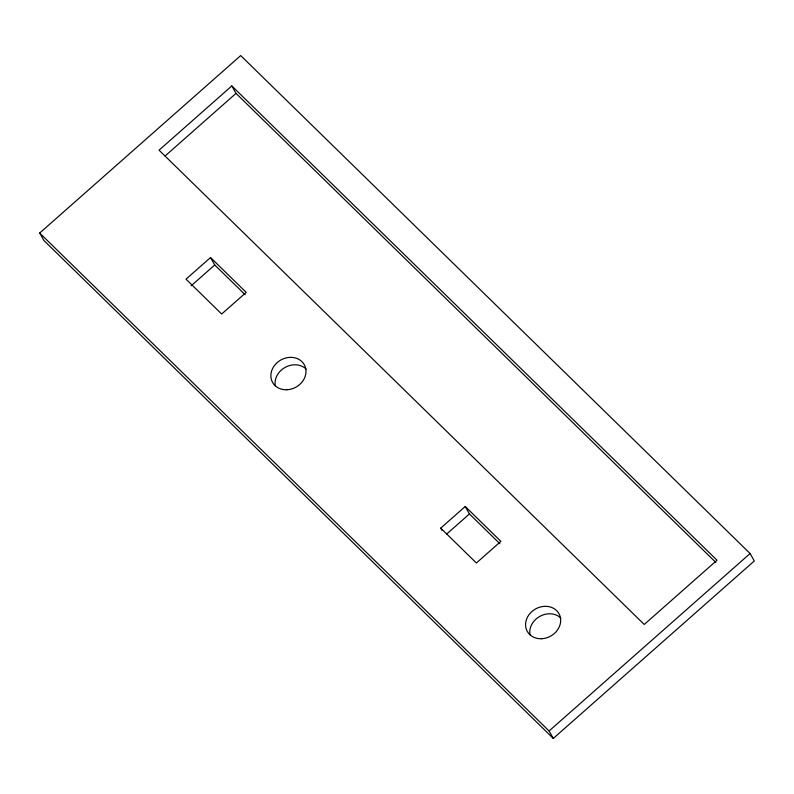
<?xml version="1.0" encoding="UTF-8"?>
<svg xmlns="http://www.w3.org/2000/svg" width="794" height="794" viewBox="0 0 794 794"><rect width="100%" height="100%" fill="white"/><g stroke="black" fill="none" stroke-linecap="round" stroke-linejoin="round"><path stroke-width="1.19" d="M39.7 233.029L240.711 55.57L750.102 553.517L754.3 560.971L553.289 738.43L43.898 240.483L39.7 233.029L549.091 730.976L553.289 738.43M231.818 85.931L159.048 150.175L644.242 624.471L717.012 560.217L231.818 85.931L236.017 93.384L715.89 562.47M165.092 156.001L236.017 93.384M210.539 257.524L186.024 279.16L221.685 314.017L246.2 292.381L210.539 257.524L214.737 264.978L245.177 294.733M191.136 285.81L214.737 264.978M440.72 528.139L465.234 506.493L500.895 541.349L476.38 562.996L440.72 528.139L441.921 530.263M446.734 533.985L469.433 513.946L465.234 506.493M549.091 730.976L750.102 553.517M469.433 513.946L499.873 543.701M275.31 385.854A18.163 15.543 -29.4 0 1 285.274 367.314A18.163 15.543 -29.4 0 1 306.137 369.081M529.995 634.823A18.163 15.543 -29.4 0 1 539.97 616.293A18.163 15.543 -29.4 0 1 560.832 618.05M286.813 389.755A18.163 15.543 -29.4 0 0 304.38 364.873A18.163 15.543 -29.4 0 0 274.079 366.044A18.163 15.543 -29.4 0 0 286.813 389.755M541.508 638.723A18.163 15.543 -29.4 0 0 559.075 613.851A18.163 15.543 -29.4 0 0 528.774 615.013A18.163 15.543 -29.4 0 0 541.508 638.723"/></g></svg>
